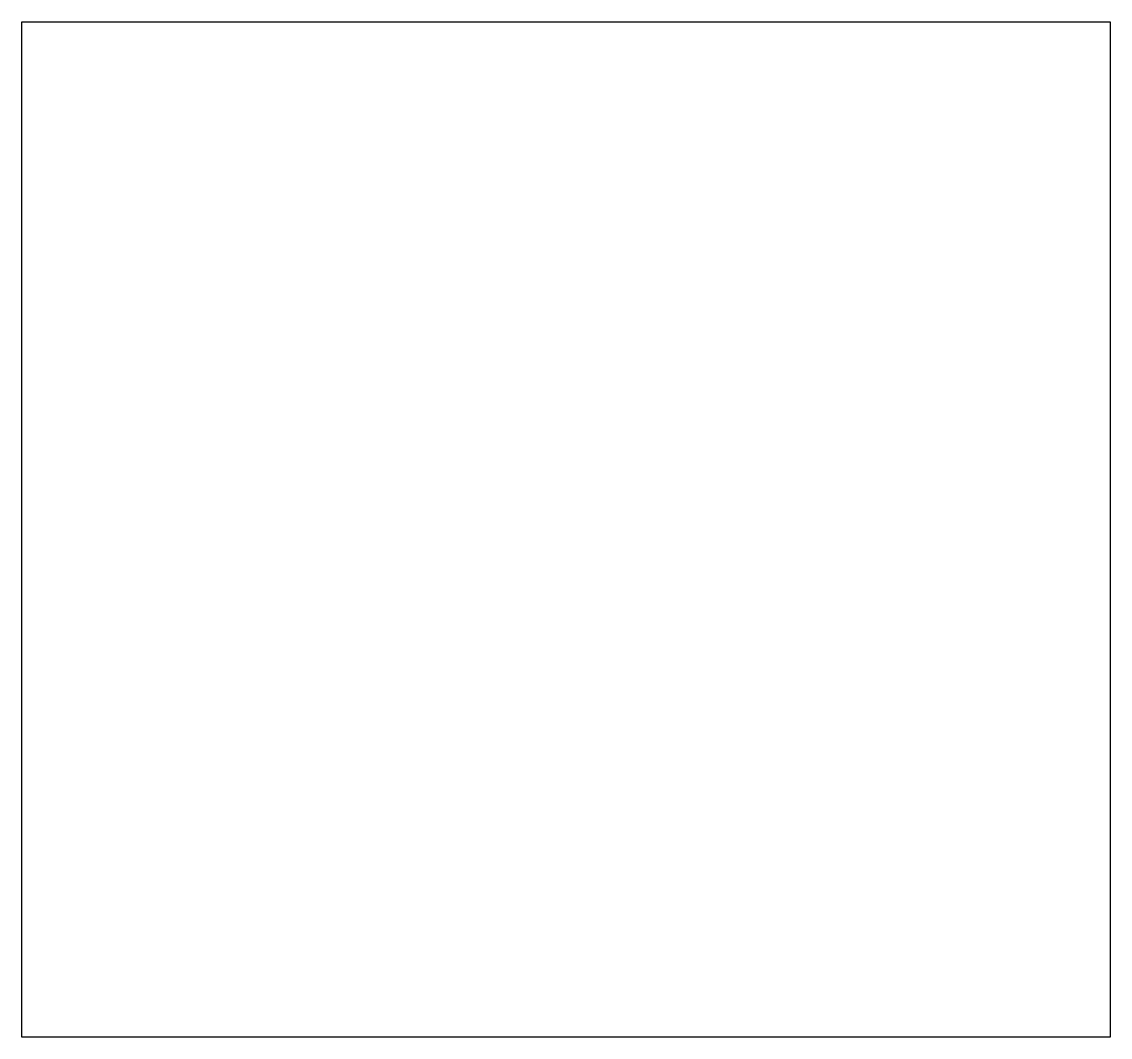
# Model space of a CAD drawing. Header units: centimetres. Extents: x -7.743 to -7.549, y 9.017 to 9.198.
import ezdxf

# ---------------------------------------------------------------- set-up
doc = ezdxf.new("R2010")
doc.units = ezdxf.units.CM
doc.header["$MEASUREMENT"] = 0
doc.header["$XCLIPFRAME"] = 0
doc.layers.add('Layer 1', color=7, linetype='Continuous')
picture_1 = doc.add_image_def('image1.jpg', size_in_pixel=(1003, 936))

msp = doc.modelspace()

# ---------------------------------------------------------------- pictures from other files: only their frames are drawn
at = {"layer": 'Layer 1', "color": 0}
image = msp.add_image(picture_1, insert=(-7.64339, -3.84855), size_in_units=(13.93056, 13), dxfattribs=at)
image.set_boundary_path([(-7.6434, -3.8485), (6.2982, 9.1574)])
image.dxf.flags = 3

doc.saveas('drawing.dxf')
